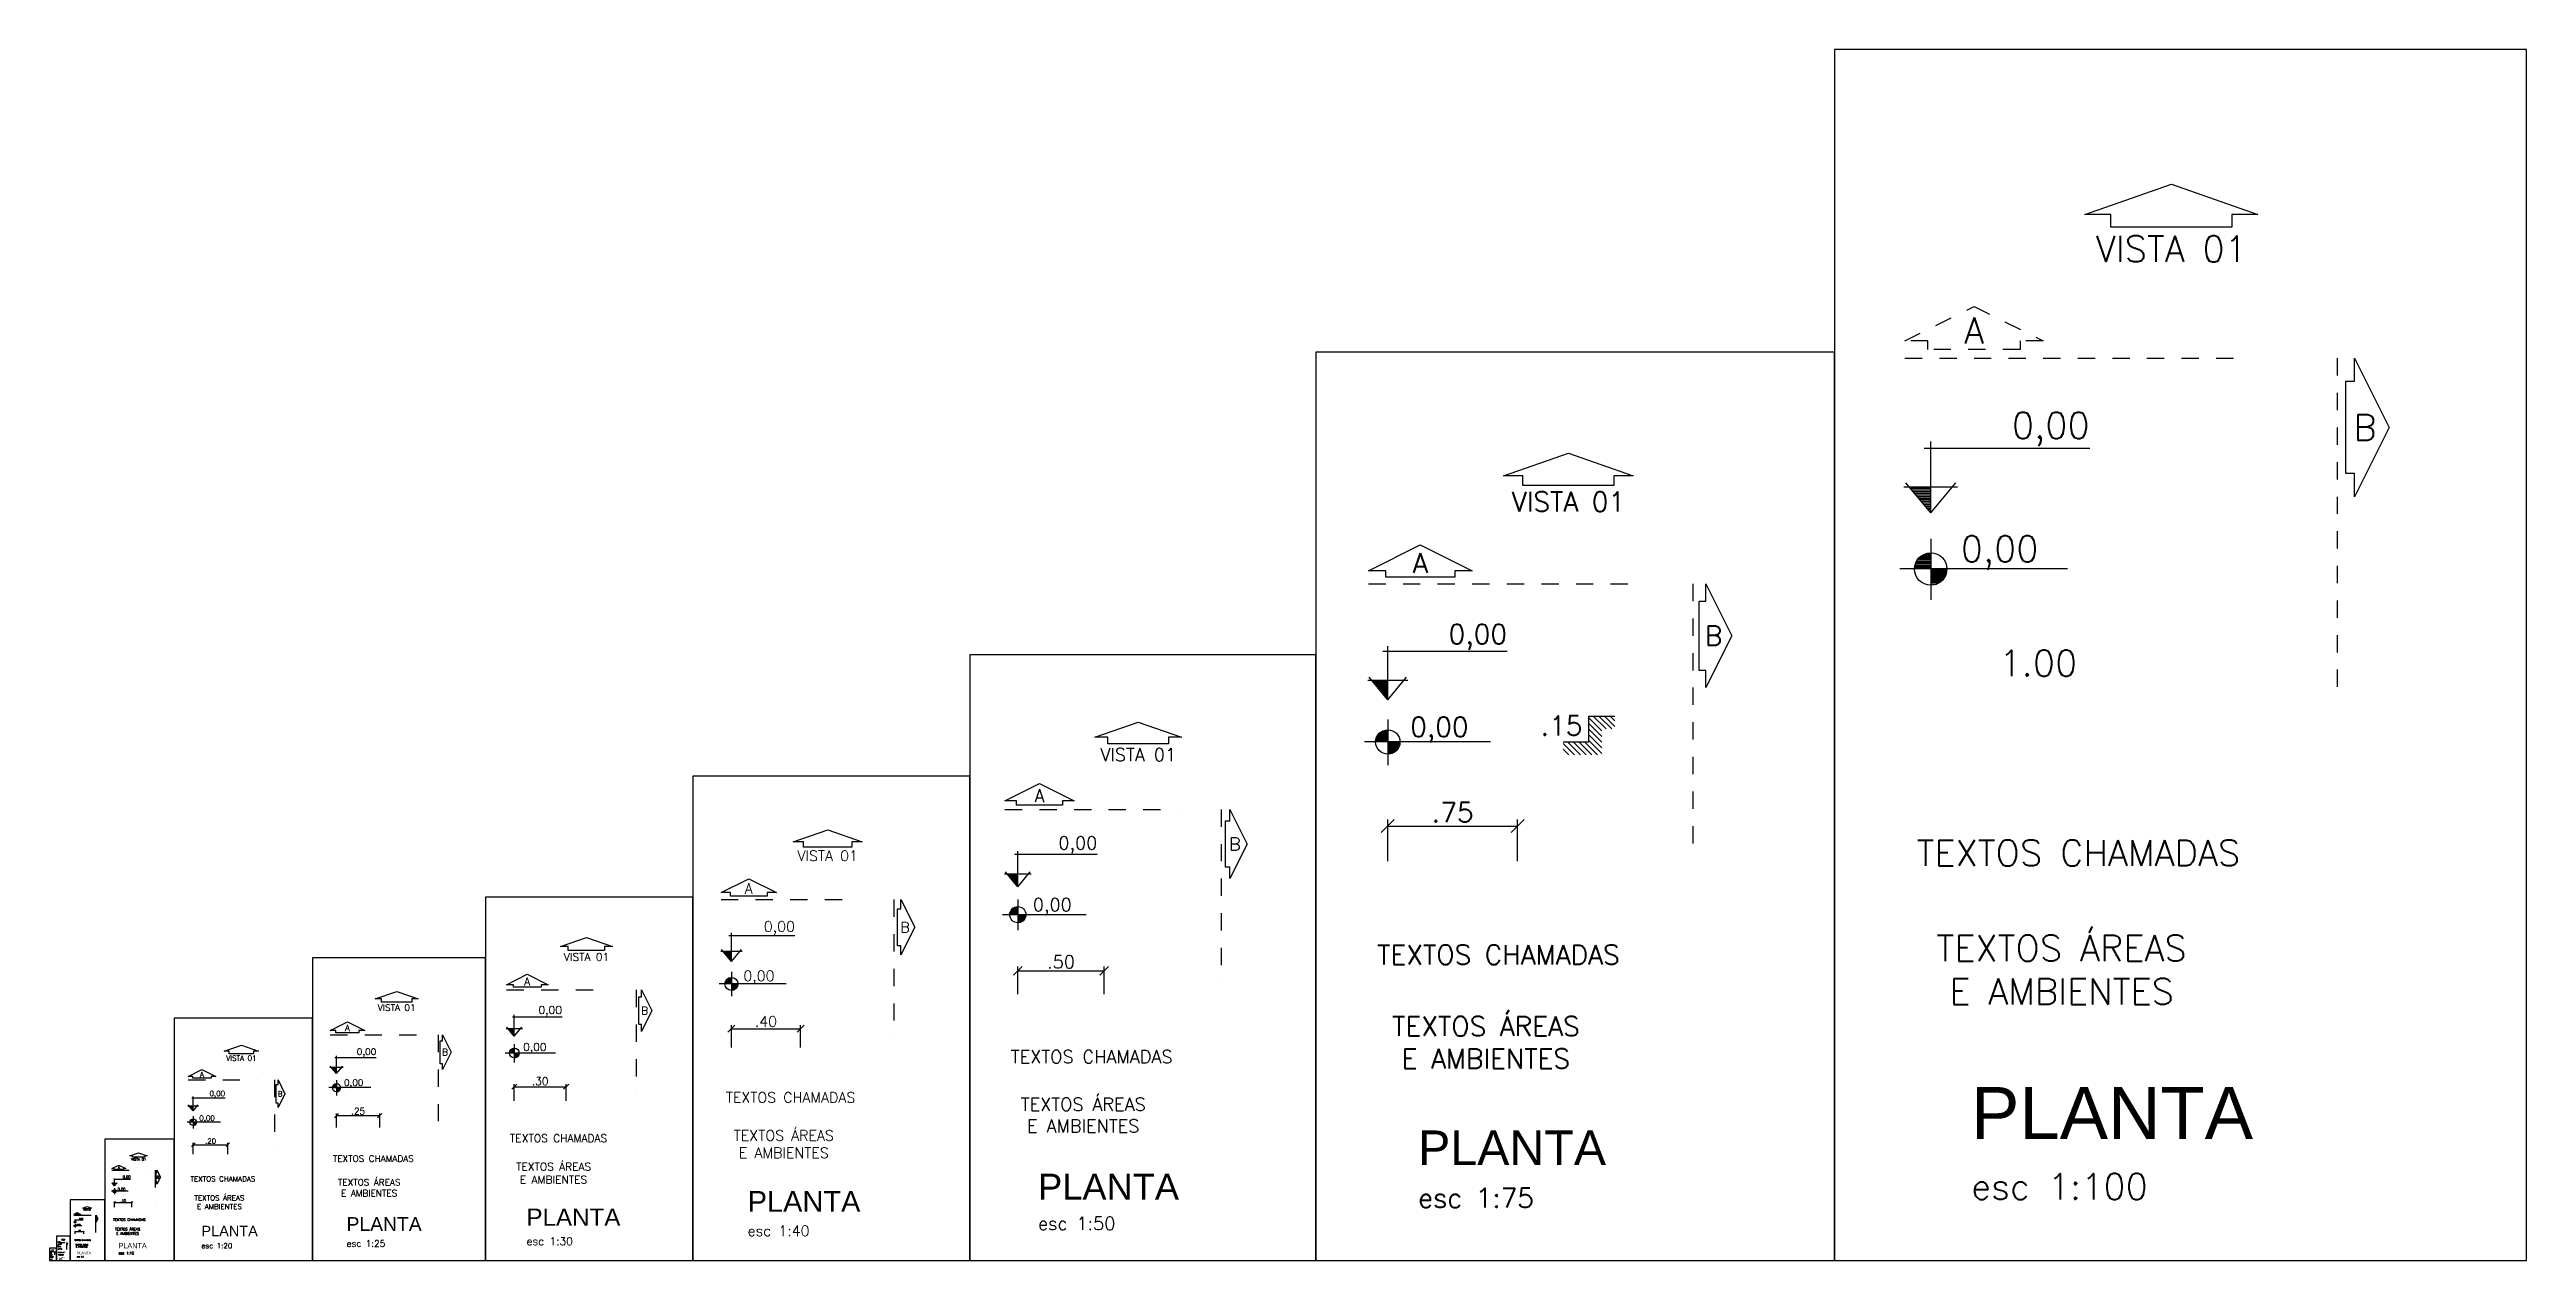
# Model space of a CAD drawing. Extents: x 2478.2 to 2503.3, y 807.2 to 832.7.
# Drawn here: x 2478.2 to 2492.52, y 807.63 to 814.63 of the extents above; entities that cross this region are included whole.
import ezdxf
from ezdxf.enums import TextEntityAlignment as Align

# ---------------------------------------------------------------- set-up
doc = ezdxf.new("R2010")
doc.units = 0
doc.header["$LTSCALE"] = 0.1
doc.header["$MEASUREMENT"] = 0
for name, pattern in [('AXES', [0.54, 0.3, -0.08, 0.08, -0.08]), ('CONTINU', [0]), ('DIVIDE', [1.25, 0.5, -0.25, 0, -0.25, 0, -0.25])]:
    doc.linetypes.add(name, pattern=pattern)
for name, color, linetype in [('ARQ-cotas geral', 1, 'Continuous'), ('ARQ-eixo', 2, 'AXES'), ('ARQ-texto 02', 2, 'Continuous'), ('ARQ-texto amb', 3, 'Continuous'), ('CNIVEL', 1, 'Continuous'), ('LCORTE', 3, 'DIVIDE')]:
    doc.layers.add(name, color=color, linetype=linetype)
doc.styles.add('ROMANS', font='romans.shx')
doc.dimstyles.new('1-1', dxfattribs={"dimscale": 0.01, "dimtxt": 0.15, "dimasz": 0.1, "dimexe": 0.05, "dimexo": 0.1, "dimgap": 0.03, "dimtad": 1, "dimzin": 5, "dimdsep": 46, "dimtxsty": 'ROMANS', "dimblk": 'OBLIQUE', "dimcen": 0, "dimclrd": 256, "dimclre": 256, "dimclrt": 2, "dimadec": 0, "dimazin": 0, "dimtfac": 1, "dimtofl": 0, "dimtmove": 2, "dimatfit": 3, "dimfxl": 0.04, "dimtolj": 1, "dimtzin": 1, "dimarcsym": 0})
doc.dimstyles.new('1-10', dxfattribs={"dimscale": 0.1, "dimtxt": 0.15, "dimasz": 0.1, "dimexe": 0.05, "dimexo": 0.1, "dimgap": 0.03, "dimtad": 1, "dimzin": 5, "dimdsep": 46, "dimtxsty": 'ROMANS', "dimblk": 'OBLIQUE', "dimcen": 0, "dimclrd": 256, "dimclre": 256, "dimclrt": 2, "dimadec": 0, "dimazin": 0, "dimtfac": 1, "dimtofl": 0, "dimtmove": 2, "dimatfit": 3, "dimfxl": 0.04, "dimtolj": 1, "dimtzin": 1, "dimarcsym": 0})
doc.dimstyles.new('1-100', dxfattribs={"dimtxt": 0.15, "dimasz": 0.1, "dimexe": 0.05, "dimexo": 0.1, "dimgap": 0.03, "dimtad": 1, "dimjust": 2, "dimzin": 5, "dimdsep": 46, "dimtxsty": 'ROMANS', "dimblk": 'OBLIQUE', "dimcen": 0, "dimse1": 1, "dimse2": 1, "dimsd1": 1, "dimsd2": 1, "dimclrd": 256, "dimclre": 256, "dimclrt": 2, "dimadec": 0, "dimazin": 0, "dimtfac": 1, "dimtofl": 0, "dimtmove": 2, "dimatfit": 3, "dimfxl": 0.04, "dimtolj": 1, "dimtzin": 1, "dimarcsym": 0})
doc.dimstyles.new('1-2', dxfattribs={"dimscale": 0.02, "dimtxt": 0.15, "dimasz": 0.1, "dimexe": 0.05, "dimexo": 0.1, "dimgap": 0.03, "dimtad": 1, "dimzin": 5, "dimdsep": 46, "dimtxsty": 'ROMANS', "dimblk": 'OBLIQUE', "dimcen": 0, "dimclrd": 256, "dimclre": 256, "dimclrt": 2, "dimadec": 0, "dimazin": 0, "dimtfac": 1, "dimtofl": 0, "dimtmove": 2, "dimatfit": 3, "dimfxl": 0.04, "dimtolj": 1, "dimtzin": 1, "dimarcsym": 0})
doc.dimstyles.new('1-20', dxfattribs={"dimscale": 0.2, "dimtxt": 0.15, "dimasz": 0.1, "dimexe": 0.05, "dimexo": 0.1, "dimgap": 0.03, "dimtad": 1, "dimzin": 5, "dimdsep": 46, "dimtxsty": 'ROMANS', "dimblk": 'OBLIQUE', "dimcen": 0, "dimclrd": 256, "dimclre": 256, "dimclrt": 2, "dimadec": 0, "dimazin": 0, "dimtfac": 1, "dimtofl": 0, "dimtmove": 2, "dimatfit": 3, "dimfxl": 0.04, "dimtolj": 1, "dimtzin": 1, "dimarcsym": 0})
doc.dimstyles.new('1-25', dxfattribs={"dimscale": 0.25, "dimtxt": 0.15, "dimasz": 0.1, "dimexe": 0.05, "dimexo": 0.1, "dimgap": 0.03, "dimtad": 1, "dimzin": 5, "dimdsep": 46, "dimtxsty": 'ROMANS', "dimblk": 'OBLIQUE', "dimcen": 0, "dimclrd": 256, "dimclre": 256, "dimclrt": 2, "dimadec": 0, "dimazin": 0, "dimtfac": 1, "dimtofl": 0, "dimtmove": 2, "dimatfit": 3, "dimfxl": 0.04, "dimtolj": 1, "dimtzin": 1, "dimarcsym": 0})
doc.dimstyles.new('1-30', dxfattribs={"dimscale": 0.3, "dimtxt": 0.15, "dimasz": 0.1, "dimexe": 0.05, "dimexo": 0.1, "dimgap": 0.03, "dimtad": 1, "dimzin": 5, "dimdsep": 46, "dimtxsty": 'ROMANS', "dimblk": 'OBLIQUE', "dimcen": 0, "dimclrd": 256, "dimclre": 256, "dimclrt": 2, "dimadec": 0, "dimazin": 0, "dimtfac": 1, "dimtofl": 0, "dimtmove": 2, "dimatfit": 3, "dimfxl": 0.04, "dimtolj": 1, "dimtzin": 1, "dimarcsym": 0})
doc.dimstyles.new('1-40', dxfattribs={"dimscale": 0.4, "dimtxt": 0.15, "dimasz": 0.1, "dimexe": 0.05, "dimexo": 0.1, "dimgap": 0.03, "dimtad": 1, "dimzin": 5, "dimdsep": 46, "dimtxsty": 'ROMANS', "dimblk": 'OBLIQUE', "dimcen": 0, "dimclrd": 256, "dimclre": 256, "dimclrt": 2, "dimadec": 0, "dimazin": 0, "dimtfac": 1, "dimtofl": 0, "dimtmove": 2, "dimatfit": 3, "dimfxl": 0.04, "dimtolj": 1, "dimtzin": 1, "dimarcsym": 0})
doc.dimstyles.new('1-5', dxfattribs={"dimscale": 0.05, "dimtxt": 0.15, "dimasz": 0.1, "dimexe": 0.05, "dimexo": 0.1, "dimgap": 0.03, "dimtad": 1, "dimzin": 5, "dimdsep": 46, "dimtxsty": 'ROMANS', "dimblk": 'OBLIQUE', "dimcen": 0, "dimclrd": 256, "dimclre": 256, "dimclrt": 2, "dimadec": 0, "dimazin": 0, "dimtfac": 1, "dimtofl": 0, "dimtmove": 2, "dimatfit": 3, "dimfxl": 0.04, "dimtolj": 1, "dimtzin": 1, "dimarcsym": 0})
doc.dimstyles.new('1-50', dxfattribs={"dimscale": 0.5, "dimtxt": 0.15, "dimasz": 0.1, "dimexe": 0.05, "dimexo": 0.1, "dimgap": 0.03, "dimtad": 1, "dimzin": 5, "dimdsep": 46, "dimtxsty": 'ROMANS', "dimblk": 'OBLIQUE', "dimcen": 0, "dimclrd": 256, "dimclre": 256, "dimclrt": 2, "dimadec": 0, "dimazin": 0, "dimtfac": 1, "dimtofl": 0, "dimtmove": 2, "dimatfit": 3, "dimfxl": 0.04, "dimtolj": 1, "dimtzin": 1, "dimarcsym": 0})
doc.dimstyles.new('1-75', dxfattribs={"dimscale": 0.75, "dimtxt": 0.15, "dimasz": 0.1, "dimexe": 0.05, "dimexo": 0.1, "dimgap": 0.03, "dimtad": 1, "dimzin": 5, "dimdsep": 46, "dimtxsty": 'ROMANS', "dimblk": 'OBLIQUE', "dimcen": 0, "dimclrd": 256, "dimclre": 256, "dimclrt": 2, "dimadec": 0, "dimazin": 0, "dimtfac": 1, "dimtofl": 0, "dimtmove": 2, "dimatfit": 3, "dimfxl": 0.04, "dimtolj": 1, "dimtzin": 1, "dimarcsym": 0})

# ---------------------------------------------------------------- blocks, each defined once
blk = doc.blocks.new('*D4')
at = {"layer": 'Defpoints', "color": 0}
for p in [(2490.075, 810.976), (2489.075, 810.606), (2490.075, 810.606)]:
    blk.add_point(p, dxfattribs=at)
at = {"layer": 'ARQ-cotas geral', "color": 2, "insert": (2489.697, 811.081), "char_height": 0.15, "attachment_point": 5, "style": 'ROMANS'}
blk.add_mtext('\\A1;1.00', dxfattribs=at)
blk = doc.blocks.new('_OBLIQUE')
at = {"color": 0, "linetype": 'ByBlock'}
blk.add_line((-0.5, -0.5), (0.5, 0.5), dxfattribs=at)
blk = doc.blocks.new('*D5')
at = {"layer": 'ARQ-cotas geral', "lineweight": -2}
for p, q in [((2485.936, 809.936), (2485.936, 810.176)), ((2485.936, 810.139), (2486.686, 810.139)), ((2486.686, 809.936), (2486.686, 810.176))]:
    blk.add_line(p, q, dxfattribs=at)
at = {"layer": 'Defpoints', "color": 0}
for p in [(2486.686, 810.139), (2485.936, 809.861), (2486.686, 809.861)]:
    blk.add_point(p, dxfattribs=at)
at = {"layer": 'ARQ-cotas geral', "lineweight": -2, "xscale": 0.07500000000000001, "yscale": 0.07500000000000001, "zscale": 0.07500000000000001, "rotation": 180}
blk.add_blockref('_OBLIQUE', (2485.936, 810.139), dxfattribs=at)
at = {"layer": 'ARQ-cotas geral', "lineweight": -2, "xscale": 0.07500000000000001, "yscale": 0.07500000000000001, "zscale": 0.07500000000000001}
blk.add_blockref('_OBLIQUE', (2486.686, 810.139), dxfattribs=at)
at = {"layer": 'ARQ-cotas geral', "color": 2, "insert": (2486.311, 810.218), "char_height": 0.1125, "attachment_point": 5, "style": 'ROMANS'}
blk.add_mtext('\\A1;.75', dxfattribs=at)
blk = doc.blocks.new('A$C4D0E081D')
at = {"layer": 'CNIVEL'}
h = blk.add_hatch(dxfattribs=at)
h.set_pattern_fill('ANSI31', color=8, scale=0.25, angle=90, style=0)
h.set_pattern_definition([(135, (-18.381433, -69.158416), (-0.022097087, -0.022097087), [])])
h.paths.add_polyline_path([(0.4, 0.3), (0.2, 0.3), (0.2, 0.1), (0, 0.1), (0, 0), (0.3, 0), (0.3, 0.2), (0.4, 0.2)])
at = {"layer": 'CNIVEL', "color": 2}
blk.add_lwpolyline([(0, 0.1), (0.2, 0.1), (0.2, 0.3), (0.4, 0.3)], dxfattribs=at)
blk = doc.blocks.new('*D6')
at = {"layer": 'ARQ-cotas geral', "lineweight": -2}
for p, q in [((2483.797, 809.167), (2483.797, 809.327)), ((2483.797, 809.302), (2484.297, 809.302)), ((2484.297, 809.167), (2484.297, 809.327))]:
    blk.add_line(p, q, dxfattribs=at)
at = {"layer": 'Defpoints', "color": 0}
for p in [(2484.297, 809.302), (2483.797, 809.117), (2484.297, 809.117)]:
    blk.add_point(p, dxfattribs=at)
at = {"layer": 'ARQ-cotas geral', "lineweight": -2, "xscale": 0.05, "yscale": 0.05, "zscale": 0.05, "rotation": 180}
blk.add_blockref('_OBLIQUE', (2483.797, 809.302), dxfattribs=at)
at = {"layer": 'ARQ-cotas geral', "lineweight": -2, "xscale": 0.05, "yscale": 0.05, "zscale": 0.05}
blk.add_blockref('_OBLIQUE', (2484.297, 809.302), dxfattribs=at)
at = {"layer": 'ARQ-cotas geral', "color": 2, "insert": (2484.047, 809.354), "char_height": 0.075, "attachment_point": 5, "style": 'ROMANS'}
blk.add_mtext('\\A1;.50', dxfattribs=at)
blk = doc.blocks.new('*D7')
at = {"layer": 'ARQ-cotas geral', "lineweight": -2}
for p, q in [((2482.141, 808.859), (2482.141, 808.987)), ((2482.141, 808.967), (2482.541, 808.967)), ((2482.541, 808.859), (2482.541, 808.987))]:
    blk.add_line(p, q, dxfattribs=at)
at = {"layer": 'Defpoints', "color": 0}
for p in [(2482.541, 808.967), (2482.141, 808.819), (2482.541, 808.819)]:
    blk.add_point(p, dxfattribs=at)
at = {"layer": 'ARQ-cotas geral', "lineweight": -2, "xscale": 0.04000000000000001, "yscale": 0.04000000000000001, "zscale": 0.04000000000000001, "rotation": 180}
blk.add_blockref('_OBLIQUE', (2482.141, 808.967), dxfattribs=at)
at = {"layer": 'ARQ-cotas geral', "lineweight": -2, "xscale": 0.04000000000000001, "yscale": 0.04000000000000001, "zscale": 0.04000000000000001}
blk.add_blockref('_OBLIQUE', (2482.541, 808.967), dxfattribs=at)
at = {"layer": 'ARQ-cotas geral', "color": 2, "insert": (2482.341, 809.009), "char_height": 0.06, "attachment_point": 5, "style": 'ROMANS'}
blk.add_mtext('\\A1;.40', dxfattribs=at)
blk = doc.blocks.new('*D8')
at = {"layer": 'ARQ-cotas geral', "lineweight": -2}
for p, q in [((2480.886, 808.551), (2480.886, 808.647)), ((2480.886, 808.632), (2481.186, 808.632)), ((2481.186, 808.551), (2481.186, 808.647))]:
    blk.add_line(p, q, dxfattribs=at)
at = {"layer": 'Defpoints', "color": 0}
for p in [(2480.886, 808.521), (2481.186, 808.632), (2481.186, 808.521)]:
    blk.add_point(p, dxfattribs=at)
at = {"layer": 'ARQ-cotas geral', "lineweight": -2, "xscale": 0.03, "yscale": 0.03, "zscale": 0.03, "rotation": 180}
blk.add_blockref('_OBLIQUE', (2480.886, 808.632), dxfattribs=at)
at = {"layer": 'ARQ-cotas geral', "lineweight": -2, "xscale": 0.03, "yscale": 0.03, "zscale": 0.03}
blk.add_blockref('_OBLIQUE', (2481.186, 808.632), dxfattribs=at)
at = {"layer": 'ARQ-cotas geral', "color": 2, "insert": (2481.036, 808.664), "char_height": 0.045, "attachment_point": 5, "style": 'ROMANS'}
blk.add_mtext('\\A1;.30', dxfattribs=at)
blk = doc.blocks.new('*D9')
at = {"layer": 'ARQ-cotas geral', "lineweight": -2}
for p, q in [((2479.858, 808.397), (2479.858, 808.477)), ((2479.858, 808.465), (2480.108, 808.465)), ((2480.108, 808.397), (2480.108, 808.477))]:
    blk.add_line(p, q, dxfattribs=at)
at = {"layer": 'Defpoints', "color": 0}
for p in [(2479.858, 808.372), (2480.108, 808.465), (2480.108, 808.372)]:
    blk.add_point(p, dxfattribs=at)
at = {"layer": 'ARQ-cotas geral', "lineweight": -2, "xscale": 0.025, "yscale": 0.025, "zscale": 0.025, "rotation": 180}
blk.add_blockref('_OBLIQUE', (2479.858, 808.465), dxfattribs=at)
at = {"layer": 'ARQ-cotas geral', "lineweight": -2, "xscale": 0.025, "yscale": 0.025, "zscale": 0.025}
blk.add_blockref('_OBLIQUE', (2480.108, 808.465), dxfattribs=at)
at = {"layer": 'ARQ-cotas geral', "color": 2, "insert": (2479.983, 808.491), "char_height": 0.0375, "attachment_point": 5, "style": 'ROMANS'}
blk.add_mtext('\\A1;.25', dxfattribs=at)
blk = doc.blocks.new('*D10')
at = {"layer": 'ARQ-cotas geral', "lineweight": -2}
for p, q in [((2479.03, 808.243), (2479.03, 808.307)), ((2479.03, 808.297), (2479.23, 808.297)), ((2479.23, 808.243), (2479.23, 808.307))]:
    blk.add_line(p, q, dxfattribs=at)
at = {"layer": 'Defpoints', "color": 0}
for p in [(2479.03, 808.223), (2479.23, 808.297), (2479.23, 808.223)]:
    blk.add_point(p, dxfattribs=at)
at = {"layer": 'ARQ-cotas geral', "lineweight": -2, "xscale": 0.02, "yscale": 0.02, "zscale": 0.02, "rotation": 180}
blk.add_blockref('_OBLIQUE', (2479.03, 808.297), dxfattribs=at)
at = {"layer": 'ARQ-cotas geral', "lineweight": -2, "xscale": 0.02, "yscale": 0.02, "zscale": 0.02}
blk.add_blockref('_OBLIQUE', (2479.23, 808.297), dxfattribs=at)
at = {"layer": 'ARQ-cotas geral', "color": 2, "insert": (2479.13, 808.318), "char_height": 0.03, "attachment_point": 5, "style": 'ROMANS'}
blk.add_mtext('\\A1;.20', dxfattribs=at)
blk = doc.blocks.new('*D11')
at = {"layer": 'ARQ-cotas geral', "lineweight": -2}
for p, q in [((2478.575, 807.936), (2478.575, 807.968)), ((2478.575, 807.963), (2478.675, 807.963)), ((2478.675, 807.936), (2478.675, 807.968))]:
    blk.add_line(p, q, dxfattribs=at)
at = {"layer": 'Defpoints', "color": 0}
for p in [(2478.675, 807.963), (2478.575, 807.926), (2478.675, 807.926)]:
    blk.add_point(p, dxfattribs=at)
at = {"layer": 'ARQ-cotas geral', "lineweight": -2, "xscale": 0.01, "yscale": 0.01, "zscale": 0.01, "rotation": 180}
blk.add_blockref('_OBLIQUE', (2478.575, 807.963), dxfattribs=at)
at = {"layer": 'ARQ-cotas geral', "lineweight": -2, "xscale": 0.01, "yscale": 0.01, "zscale": 0.01}
blk.add_blockref('_OBLIQUE', (2478.675, 807.963), dxfattribs=at)
at = {"layer": 'ARQ-cotas geral', "color": 2, "insert": (2478.625, 807.973), "char_height": 0.015, "attachment_point": 5, "style": 'ROMANS'}
blk.add_mtext('\\A1;.10', dxfattribs=at)
blk = doc.blocks.new('*D12')
at = {"layer": 'ARQ-cotas geral', "lineweight": -2}
for p, q in [((2478.347, 807.782), (2478.347, 807.798)), ((2478.347, 807.795), (2478.397, 807.795)), ((2478.397, 807.782), (2478.397, 807.798))]:
    blk.add_line(p, q, dxfattribs=at)
at = {"layer": 'Defpoints', "color": 0}
for p in [(2478.397, 807.795), (2478.347, 807.777), (2478.397, 807.777)]:
    blk.add_point(p, dxfattribs=at)
at = {"layer": 'ARQ-cotas geral', "lineweight": -2, "xscale": 0.005000000000000001, "yscale": 0.005000000000000001, "zscale": 0.005000000000000001, "rotation": 180}
blk.add_blockref('_OBLIQUE', (2478.347, 807.795), dxfattribs=at)
at = {"layer": 'ARQ-cotas geral', "lineweight": -2, "xscale": 0.005000000000000001, "yscale": 0.005000000000000001, "zscale": 0.005000000000000001}
blk.add_blockref('_OBLIQUE', (2478.397, 807.795), dxfattribs=at)
at = {"layer": 'ARQ-cotas geral', "color": 2, "insert": (2478.372, 807.8), "char_height": 0.0075, "attachment_point": 5, "style": 'ROMANS'}
blk.add_mtext('\\A1;.05', dxfattribs=at)
blk = doc.blocks.new('*D13')
at = {"layer": 'ARQ-cotas geral', "lineweight": -2}
for p, q in [((2478.25, 807.689), (2478.25, 807.696)), ((2478.25, 807.695), (2478.27, 807.695)), ((2478.27, 807.689), (2478.27, 807.696))]:
    blk.add_line(p, q, dxfattribs=at)
at = {"layer": 'Defpoints', "color": 0}
for p in [(2478.25, 807.687), (2478.27, 807.695), (2478.27, 807.687)]:
    blk.add_point(p, dxfattribs=at)
at = {"layer": 'ARQ-cotas geral', "lineweight": -2, "xscale": 0.002, "yscale": 0.002, "zscale": 0.002, "rotation": 180}
blk.add_blockref('_OBLIQUE', (2478.25, 807.695), dxfattribs=at)
at = {"layer": 'ARQ-cotas geral', "lineweight": -2, "xscale": 0.002, "yscale": 0.002, "zscale": 0.002}
blk.add_blockref('_OBLIQUE', (2478.27, 807.695), dxfattribs=at)
at = {"layer": 'ARQ-cotas geral', "color": 2, "insert": (2478.26, 807.697), "char_height": 0.003, "attachment_point": 5, "style": 'ROMANS'}
blk.add_mtext('\\A1;.02', dxfattribs=at)
blk = doc.blocks.new('*D14')
at = {"layer": 'ARQ-cotas geral', "lineweight": -2}
for p, q in [((2478.205, 807.659), (2478.205, 807.662)), ((2478.205, 807.661), (2478.215, 807.661)), ((2478.215, 807.659), (2478.215, 807.662))]:
    blk.add_line(p, q, dxfattribs=at)
at = {"layer": 'Defpoints', "color": 0}
for p in [(2478.205, 807.658), (2478.215, 807.661), (2478.215, 807.658)]:
    blk.add_point(p, dxfattribs=at)
at = {"layer": 'ARQ-cotas geral', "lineweight": -2, "xscale": 0.001, "yscale": 0.001, "zscale": 0.001, "rotation": 180}
blk.add_blockref('_OBLIQUE', (2478.205, 807.661), dxfattribs=at)
at = {"layer": 'ARQ-cotas geral', "lineweight": -2, "xscale": 0.001, "yscale": 0.001, "zscale": 0.001}
blk.add_blockref('_OBLIQUE', (2478.215, 807.661), dxfattribs=at)
at = {"layer": 'ARQ-cotas geral', "color": 2, "insert": (2478.21, 807.662), "char_height": 0.0015, "attachment_point": 5, "style": 'ROMANS'}
blk.add_mtext('\\A1;.01', dxfattribs=at)
blk = doc.blocks.new('NP-acab')
at = {"color": 1}
for p, q in [((0, 0.193), (0, -0.16)), ((0.791, 0.019), (-0.179, 0.019)), ((-0.093, 0.034), (0, 0.034)), ((-0.093, 0.026), (0, 0.026)), ((-0.091, 0.042), (0, 0.042)), ((-0.089, 0.05), (0, 0.05)), ((-0.086, 0.057), (0, 0.057)), ((-0.082, 0.065), (0, 0.065)), ((-0.077, 0.073), (0, 0.073)), ((-0.071, 0.081), (0, 0.081)), ((-0.063, 0.089), (0, 0.089)), ((-0.053, 0.096), (0, 0.096)), ((-0.039, 0.104), (0, 0.104)), ((0, 0.018), (0.094, 0.018)), ((0, 0.01), (0.093, 0.01)), ((0, 0.003), (0.092, 0.003)), ((0, -0.005), (0.091, -0.005)), ((0, -0.013), (0.088, -0.013)), ((0, -0.021), (0.085, -0.021)), ((0, -0.029), (0.081, -0.029)), ((0, -0.036), (0.076, -0.036)), ((0, -0.044), (0.069, -0.044)), ((0, -0.052), (0.061, -0.052)), ((0, -0.06), (0.051, -0.06)), ((0, -0.068), (0.036, -0.068))]:
    blk.add_line(p, q, dxfattribs=at)
blk.add_circle((0, 0.019), 0.0937, dxfattribs=at)
at = {"color": 2, "style": 'ROMANS'}
blk.add_attdef('XXXX', (0.173, 0.06), '', height=0.15, dxfattribs=at)
blk = doc.blocks.new('NC-acab')
at = {"color": 1}
for p, q in [((-0.038, 0.375), (0.919, 0.375)), ((0, 0), (0, 0.413)), ((-0.155, 0.15), (0.155, 0.15)), ((0, 0), (-0.144, 0.174)), ((0, 0), (0.144, 0.174)), ((0, 0.141), (-0.117, 0.141)), ((0, 0.131), (-0.109, 0.131)), ((0, 0.122), (-0.101, 0.122)), ((0, 0.113), (-0.093, 0.113)), ((0, 0.103), (-0.086, 0.103)), ((0, 0.094), (-0.078, 0.094)), ((0, 0.084), (-0.07, 0.084)), ((0, 0.075), (-0.062, 0.075)), ((0, 0.066), (-0.054, 0.066)), ((0, 0.056), (-0.047, 0.056)), ((0, 0.047), (-0.039, 0.047)), ((0, 0.038), (-0.031, 0.038)), ((0, 0.028), (-0.023, 0.028)), ((0, 0.019), (-0.016, 0.019)), ((0, 0.009), (-0.008, 0.009))]:
    blk.add_line(p, q, dxfattribs=at)
at = {"color": 2, "style": 'ROMANS'}
blk.add_attdef('XXXX', text='', height=0.15, dxfattribs=at).set_placement((0.919, 0.431), align=Align.RIGHT)

msp = doc.modelspace()

# ---------------------------------------------------------------- linework, layer by layer
for points in [[(2488.519, 807.628), (2492.519, 807.628), (2492.519, 814.628), (2488.519, 814.628)], [(2485.519, 807.628), (2488.519, 807.628), (2488.519, 812.878), (2485.519, 812.878)], [(2483.519, 807.628), (2485.519, 807.628), (2485.519, 811.128), (2483.519, 811.128)], [(2481.919, 807.628), (2483.519, 807.628), (2483.519, 810.428), (2481.919, 810.428)], [(2480.719, 807.628), (2481.919, 807.628), (2481.919, 809.728), (2480.719, 809.728)], [(2479.719, 807.628), (2480.719, 807.628), (2480.719, 809.378), (2479.719, 809.378)], [(2478.919, 807.628), (2479.719, 807.628), (2479.719, 809.028), (2478.919, 809.028)], [(2478.519, 807.628), (2478.919, 807.628), (2478.919, 808.328), (2478.519, 808.328)], [(2478.319, 807.628), (2478.519, 807.628), (2478.519, 807.978), (2478.319, 807.978)], [(2478.199, 807.628), (2478.239, 807.628), (2478.239, 807.698), (2478.199, 807.698)], [(2478.239, 807.628), (2478.319, 807.628), (2478.319, 807.768), (2478.239, 807.768)]]:
    msp.add_lwpolyline(points, close=True)
at = {"layer": 'ARQ-eixo'}
for p, q in [((2488.925, 812.843), (2490.925, 812.843)), ((2491.425, 812.843), (2491.425, 810.843)), ((2485.824, 811.539), (2487.324, 811.539)), ((2487.699, 811.539), (2487.699, 810.039))]:
    msp.add_line(p, q, dxfattribs=at)
at = {"layer": 'ARQ-eixo', "ltscale": 0.5}
for p, q in [((2483.722, 810.235), (2484.722, 810.235)), ((2484.972, 810.235), (2484.972, 809.235))]:
    msp.add_line(p, q, dxfattribs=at)
at = {"layer": 'ARQ-eixo', "ltscale": 0.4}
for p, q in [((2482.081, 809.714), (2482.881, 809.714)), ((2483.081, 809.714), (2483.081, 808.914))]:
    msp.add_line(p, q, dxfattribs=at)
at = {"layer": 'ARQ-eixo', "ltscale": 0.3}
for p, q in [((2480.841, 809.192), (2481.441, 809.192)), ((2481.591, 809.192), (2481.591, 808.592))]:
    msp.add_line(p, q, dxfattribs=at)
at = {"layer": 'ARQ-eixo', "ltscale": 0.25}
for p, q in [((2479.821, 808.932), (2480.321, 808.932)), ((2480.446, 808.932), (2480.446, 808.432))]:
    msp.add_line(p, q, dxfattribs=at)
at = {"layer": 'ARQ-eixo', "ltscale": 0.2}
for p, q in [((2479, 808.671), (2479.4, 808.671)), ((2479.5, 808.671), (2479.5, 808.271))]:
    msp.add_line(p, q, dxfattribs=at)
at = {"layer": 'ARQ-eixo', "ltscale": 0.1}
for p, q in [((2478.56, 808.149), (2478.76, 808.149)), ((2478.81, 808.149), (2478.81, 807.949))]:
    msp.add_line(p, q, dxfattribs=at)
at = {"layer": 'ARQ-eixo', "ltscale": 0.05}
for p, q in [((2478.339, 807.889), (2478.439, 807.889)), ((2478.464, 807.889), (2478.464, 807.789))]:
    msp.add_line(p, q, dxfattribs=at)
at = {"layer": 'ARQ-eixo', "ltscale": 0.01}
for p, q in [((2478.203, 807.68), (2478.223, 807.68)), ((2478.228, 807.68), (2478.228, 807.66))]:
    msp.add_line(p, q, dxfattribs=at)
at = {"layer": 'ARQ-eixo', "ltscale": 0.02}
for p, q in [((2478.247, 807.732), (2478.287, 807.732)), ((2478.297, 807.732), (2478.297, 807.692))]:
    msp.add_line(p, q, dxfattribs=at)
at = {"layer": 'ARQ-eixo', "linetype": 'CONTINU'}
for points in [[(2490.816, 813.6), (2490.116, 813.6), (2490.116, 813.675), (2489.966, 813.675), (2490.466, 813.85), (2490.966, 813.675), (2490.816, 813.675), (2490.816, 813.6)], [(2491.475, 812.177), (2491.475, 812.71), (2491.525, 812.71), (2491.525, 812.843), (2491.725, 812.443), (2491.525, 812.043), (2491.525, 812.177), (2491.475, 812.177)], [(2487.242, 812.107), (2486.717, 812.107), (2486.717, 812.164), (2486.605, 812.164), (2486.98, 812.295), (2487.355, 812.164), (2487.242, 812.164), (2487.242, 812.107)], [(2486.324, 811.577), (2485.924, 811.577), (2485.924, 811.614), (2485.824, 811.614), (2486.124, 811.764), (2486.424, 811.614), (2486.324, 811.614), (2486.324, 811.577)], [(2487.736, 811.039), (2487.736, 811.439), (2487.774, 811.439), (2487.774, 811.539), (2487.924, 811.239), (2487.774, 810.939), (2487.774, 811.039), (2487.736, 811.039)], [(2484.668, 810.614), (2484.318, 810.614), (2484.318, 810.652), (2484.243, 810.652), (2484.493, 810.739), (2484.743, 810.652), (2484.668, 810.652), (2484.668, 810.614)], [(2484.055, 810.26), (2483.789, 810.26), (2483.789, 810.285), (2483.722, 810.285), (2483.922, 810.385), (2484.122, 810.285), (2484.055, 810.285), (2484.055, 810.26)], [(2484.997, 809.902), (2484.997, 810.169), (2485.022, 810.169), (2485.022, 810.235), (2485.122, 810.035), (2485.022, 809.835), (2485.022, 809.902), (2484.997, 809.902)], [(2482.838, 810.017), (2482.558, 810.017), (2482.558, 810.047), (2482.498, 810.047), (2482.698, 810.117), (2482.898, 810.047), (2482.838, 810.047), (2482.838, 810.017)], [(2482.348, 809.734), (2482.135, 809.734), (2482.135, 809.754), (2482.081, 809.754), (2482.241, 809.834), (2482.401, 809.754), (2482.348, 809.754), (2482.348, 809.734)], [(2483.101, 809.447), (2483.101, 809.661), (2483.121, 809.661), (2483.121, 809.714), (2483.201, 809.554), (2483.121, 809.394), (2483.121, 809.447), (2483.101, 809.447)], [(2481.408, 809.42), (2481.198, 809.42), (2481.198, 809.442), (2481.153, 809.442), (2481.303, 809.495), (2481.453, 809.442), (2481.408, 809.442), (2481.408, 809.42)], [(2481.041, 809.207), (2480.881, 809.207), (2480.881, 809.222), (2480.841, 809.222), (2480.961, 809.282), (2481.081, 809.222), (2481.041, 809.222), (2481.041, 809.207)], [(2480.293, 809.121), (2480.118, 809.121), (2480.118, 809.14), (2480.081, 809.14), (2480.206, 809.183), (2480.331, 809.14), (2480.293, 809.14), (2480.293, 809.121)], [(2481.606, 808.992), (2481.606, 809.152), (2481.621, 809.152), (2481.621, 809.192), (2481.681, 809.072), (2481.621, 808.952), (2481.621, 808.992), (2481.606, 808.992)], [(2479.987, 808.944), (2479.854, 808.944), (2479.854, 808.957), (2479.821, 808.957), (2479.921, 809.007), (2480.021, 808.957), (2479.987, 808.957), (2479.987, 808.944)], [(2479.378, 808.822), (2479.238, 808.822), (2479.238, 808.837), (2479.208, 808.837), (2479.308, 808.872), (2479.408, 808.837), (2479.378, 808.837), (2479.378, 808.822)], [(2480.458, 808.765), (2480.458, 808.898), (2480.471, 808.898), (2480.471, 808.932), (2480.521, 808.832), (2480.471, 808.732), (2480.471, 808.765), (2480.458, 808.765)], [(2479.134, 808.681), (2479.027, 808.681), (2479.027, 808.691), (2479, 808.691), (2479.08, 808.731), (2479.16, 808.691), (2479.134, 808.691), (2479.134, 808.681)], [(2479.51, 808.537), (2479.51, 808.644), (2479.52, 808.644), (2479.52, 808.671), (2479.56, 808.591), (2479.52, 808.511), (2479.52, 808.537), (2479.51, 808.537)], [(2478.749, 808.225), (2478.679, 808.225), (2478.679, 808.233), (2478.664, 808.233), (2478.714, 808.25), (2478.764, 808.233), (2478.749, 808.233), (2478.749, 808.225)], [(2478.626, 808.154), (2478.573, 808.154), (2478.573, 808.159), (2478.56, 808.159), (2478.6, 808.179), (2478.64, 808.159), (2478.626, 808.159), (2478.626, 808.154)], [(2478.815, 808.083), (2478.815, 808.136), (2478.82, 808.136), (2478.82, 808.149), (2478.84, 808.109), (2478.82, 808.069), (2478.82, 808.083), (2478.815, 808.083)], [(2478.434, 807.926), (2478.399, 807.926), (2478.399, 807.93), (2478.391, 807.93), (2478.416, 807.939), (2478.441, 807.93), (2478.434, 807.93), (2478.434, 807.926)], [(2478.373, 807.891), (2478.346, 807.891), (2478.346, 807.894), (2478.339, 807.894), (2478.359, 807.904), (2478.379, 807.894), (2478.373, 807.894), (2478.373, 807.891)], [(2478.467, 807.855), (2478.467, 807.882), (2478.469, 807.882), (2478.469, 807.889), (2478.479, 807.869), (2478.469, 807.849), (2478.469, 807.855), (2478.467, 807.855)], [(2478.21, 807.68), (2478.204, 807.68), (2478.204, 807.681), (2478.203, 807.681), (2478.207, 807.683), (2478.211, 807.681), (2478.21, 807.681), (2478.21, 807.68)], [(2478.222, 807.687), (2478.215, 807.687), (2478.215, 807.688), (2478.213, 807.688), (2478.218, 807.69), (2478.223, 807.688), (2478.222, 807.688), (2478.222, 807.687)], [(2478.229, 807.673), (2478.229, 807.679), (2478.229, 807.679), (2478.229, 807.68), (2478.231, 807.676), (2478.229, 807.672), (2478.229, 807.673), (2478.229, 807.673)], [(2478.26, 807.733), (2478.25, 807.733), (2478.25, 807.734), (2478.247, 807.734), (2478.255, 807.738), (2478.263, 807.734), (2478.26, 807.734), (2478.26, 807.733)], [(2478.285, 807.747), (2478.271, 807.747), (2478.271, 807.749), (2478.268, 807.749), (2478.278, 807.752), (2478.288, 807.749), (2478.285, 807.749), (2478.285, 807.747)], [(2478.298, 807.719), (2478.298, 807.729), (2478.299, 807.729), (2478.299, 807.732), (2478.303, 807.724), (2478.299, 807.716), (2478.299, 807.719), (2478.298, 807.719)]]:
    msp.add_lwpolyline(points, dxfattribs=at)
at = {"layer": 'ARQ-eixo'}
msp.add_lwpolyline([(2489.592, 812.893), (2489.059, 812.893), (2489.059, 812.943), (2488.925, 812.943), (2489.325, 813.143), (2489.725, 812.943), (2489.592, 812.943), (2489.592, 812.893)], dxfattribs=at)

# ---------------------------------------------------------------- block references
for name, p, xscale, yscale, zscale in [('NC-acab', (2478.205, 807.671), 0.01000000000021828, 0.009999999999990905, 0.01), ('NP-acab', (2478.205, 807.668), 0.01000000000021828, 0.009999999999990905, 0.01), ('NC-acab', (2478.25, 807.714), 0.01999999999998181, 0.01999999999998181, 0.02), ('NP-acab', (2478.25, 807.707), 0.01999999999998181, 0.01999999999998181, 0.02)]:
    msp.add_blockref(name, p, dxfattribs=dict(xscale=xscale, yscale=yscale, zscale=zscale)).add_auto_attribs({'XXXX': '0,00'})
at = {"layer": 'ARQ-cotas geral'}
for name, p in [('NC-acab', (2489.075, 811.949)), ('NP-acab', (2489.075, 811.606))]:
    msp.add_blockref(name, p, dxfattribs=at).add_auto_attribs({'XXXX': '0,00'})
for name, p, xscale, yscale, zscale in [('NC-acab', (2485.936, 810.869), 0.75, 0.75, 0.75), ('NP-acab', (2485.936, 810.611), 0.75, 0.75, 0.75), ('NC-acab', (2483.797, 809.788), 0.5, 0.5, 0.5), ('NP-acab', (2483.797, 809.617), 0.5, 0.5, 0.5), ('NC-acab', (2482.141, 809.356), 0.4000000000000909, 0.3999999999999773, 0.4), ('NP-acab', (2482.141, 809.219), 0.4000000000000909, 0.3999999999999773, 0.4), ('NC-acab', (2480.886, 808.924), 0.3000000000001819, 0.2999999999999545, 0.3), ('NC-acab', (2479.858, 808.708), 0.25, 0.25, 0.25), ('NP-acab', (2480.886, 808.821), 0.3000000000001819, 0.2999999999999545, 0.3), ('NP-acab', (2479.858, 808.622), 0.25, 0.25, 0.25), ('NC-acab', (2479.03, 808.492), 0.1999999999998181, 0.2000000000000455, 0.2), ('NP-acab', (2479.03, 808.423), 0.1999999999998181, 0.2000000000000455, 0.2), ('NC-acab', (2478.575, 808.06), 0.09999999999990905, 0.1000000000000227, 0.1), ('NP-acab', (2478.575, 808.026), 0.09999999999990905, 0.1000000000000227, 0.1), ('NP-acab', (2478.347, 807.827), 0.0500000000001819, 0.04999999999995453, 0.05), ('NC-acab', (2478.347, 807.844), 0.0500000000001819, 0.04999999999995453, 0.05)]:
    msp.add_blockref(name, p, dxfattribs=dict(at, xscale=xscale, yscale=yscale, zscale=zscale)).add_auto_attribs({'XXXX': '0,00'})
at = {"layer": 'CNIVEL', "xscale": 0.75, "yscale": 0.75, "zscale": 0.75}
msp.add_blockref('A$C4D0E081D', (2486.949, 810.55), dxfattribs=at)

# ---------------------------------------------------------------- texts
at = {"layer": 'ARQ-texto 02', "color": 2, "style": 'ROMANS'}
for s, insert, char_height, attachment_point in [('VISTA 01', (2490.466, 813.55), 0.15, 2), ('VISTA 01', (2486.98, 812.07), 0.1125, 2), ('A', (2486.124, 811.659), 0.113, 5), ('B', (2487.819, 811.239), 0.113, 5), ('VISTA 01', (2484.493, 810.589), 0.075, 2), ('A', (2483.922, 810.315), 0.075, 5), ('VISTA 01', (2482.698, 809.997), 0.06, 2), ('B', (2485.052, 810.035), 0.075, 5), ('TEXTOS CHAMADAS', (2488.993, 810.058), 0.15, 1), ('A', (2482.241, 809.778), 0.06, 5), ('B', (2483.145, 809.554), 0.06, 5), ('VISTA 01', (2481.303, 809.405), 0.045, 2), ('TEXTOS CHAMADAS', (2485.874, 809.451), 0.1125, 1), ('A', (2480.961, 809.24), 0.045, 5), ('VISTA 01', (2480.206, 809.108), 0.0375, 2), ('B', (2481.639, 809.072), 0.045, 5), ('A', (2479.921, 808.972), 0.0375, 5), ('VISTA 01', (2479.308, 808.812), 0.03, 2), ('B', (2480.486, 808.832), 0.0375, 5), ('TEXTOS CHAMADAS', (2483.756, 808.843), 0.075, 1), ('A', (2479.08, 808.703), 0.03, 5), ('B', (2479.532, 808.591), 0.03, 5), ('TEXTOS CHAMADAS', (2482.109, 808.6), 0.06, 1), ('{\\fArial|b0|i0|c238|p34;\\H2x;\\C4;PLANTA\\Fromans|c0;\\H0.6668x;\\P}esc 1:100', (2489.308, 808.63), 0.15, 1), ('{\\fArial|b0|i0|c238|p34;\\H1.778x;\\C4;PLANTA\\Fromans|c0;\\H0.7498x;\\P}esc 1:75', (2486.111, 808.379), 0.1125, 1), ('TEXTOS CHAMADAS', (2479.837, 808.235), 0.0375, 1), ('TEXTOS CHAMADAS', (2480.861, 808.357), 0.045, 1), ('A', (2478.6, 808.165), 0.015, 5), ('VISTA 01', (2478.714, 808.22), 0.015, 2), ('B', (2478.826, 808.109), 0.015, 5), ('TEXTOS CHAMADAS', (2479.014, 808.114), 0.03, 1), ('{\\fArial|b0|i0|c238|p34;\\H2x;\\C4;PLANTA\\Fromans|c0;\\H0.6666x;\\P}esc 1:50', (2483.914, 808.129), 0.075, 1), ('{\\fArial|b0|i0|c238|p34;\\H2x;\\C4;PLANTA\\Fromans|c0;\\H0.6666x;\\P}esc 1:40', (2482.235, 808.029), 0.06, 1), ('A', (2478.359, 807.897), 0.0075, 5), ('VISTA 01', (2478.416, 807.924), 0.0075, 2), ('B', (2478.472, 807.869), 0.0075, 5), ('TEXTOS CHAMADAS', (2478.566, 807.871), 0.015, 1), ('{\\fArial|b0|i0|c238|p34;\\H2x;\\C4;PLANTA\\Fromans|c0;\\H0.6666x;\\P}esc 1:20', (2479.077, 807.828), 0.03, 1), ('{\\fArial|b0|i0|c238|p34;\\H2.133x;\\C4;PLANTA\\Fromans|c0;\\H0.6247x;\\P}esc 1:25', (2479.916, 807.878), 0.0375, 1), ('{\\fArial|b0|i0|c238|p34;\\H2.222x;\\C4;PLANTA\\Fromans|c0;\\H0.6x;\\P}esc 1:30', (2480.956, 807.928), 0.045, 1), ('TEXTOS CHAMADAS', (2478.204, 807.652), 0.0015, 1), ('A', (2478.207, 807.681), 0.0015, 5), ('VISTA 01', (2478.218, 807.687), 0.0015, 2), ('B', (2478.23, 807.676), 0.0015, 5), ('TEXTOS CHAMADAS', (2478.248, 807.676), 0.003, 1), ('A', (2478.255, 807.735), 0.003, 5), ('VISTA 01', (2478.278, 807.746), 0.003, 2), ('B', (2478.3, 807.724), 0.003, 5), ('TEXTOS CHAMADAS', (2478.343, 807.749), 0.0075, 1), ('{\\fArial|b0|i0|c238|p34;\\H2x;\\C4;PLANTA\\Fromans|c0;\\H0.6666x;\\P}esc 1:5', (2478.358, 807.678), 0.0075, 1), ('{\\fArial|b0|i0|c238|p34;\\H2x;\\C4;PLANTA\\Fromans|c0;\\H0.6666x;\\P}esc 1:10', (2478.598, 807.728), 0.015, 1), ('{\\fArial|b0|i0|c238|p34;\\H2x;\\C4;PLANTA\\Fromans|c0;\\H0.6666x;\\P}esc 1:1', (2478.207, 807.638), 0.0015, 1), ('{\\fArial|b0|i0|c238|p34;\\H2x;\\C4;PLANTA\\Fromans|c0;\\H0.6666x;\\P}esc 1:2', (2478.255, 807.648), 0.003, 1)]:
    msp.add_mtext(s, dxfattribs=dict(at, insert=insert, char_height=char_height, attachment_point=attachment_point))
at = {"layer": 'ARQ-texto amb', "color": 3, "attachment_point": 5, "style": 'ROMANS'}
for insert, char_height in [((2489.831, 809.308), 0.15), ((2486.503, 808.888), 0.1125), ((2484.175, 808.468), 0.075), ((2482.444, 808.3), 0.06), ((2480.047, 808.048), 0.0375), ((2481.113, 808.132), 0.045), ((2479.181, 807.964), 0.03), ((2478.65, 807.796), 0.015), ((2478.265, 807.661), 0.003), ((2478.385, 807.712), 0.0075), ((2478.212, 807.645), 0.0015)]:
    msp.add_mtext('TEXTOS ÁREAS\\PE AMBIENTES', dxfattribs=dict(at, insert=insert, char_height=char_height))
at = {"layer": 'CNIVEL', "color": 2, "insert": (2487.061, 810.663), "char_height": 0.1125, "attachment_point": 9, "style": 'ROMANS'}
msp.add_mtext('.15', dxfattribs=at)
at = {"layer": 'LCORTE', "color": 2, "char_height": 0.15, "attachment_point": 5, "style": 'ROMANS'}
for s, insert in [('A', (2489.325, 813.003)), ('B', (2491.585, 812.443))]:
    msp.add_mtext(s, dxfattribs=dict(at, insert=insert))

# ---------------------------------------------------------------- dimensions: what is measured, and where the dimension line sits
at = {"layer": 'ARQ-cotas geral'}
for base, p1, p2, dimstyle, picture, middle in [((2490.075, 810.976), (2489.075, 810.606), (2490.075, 810.606), '1-100', '*D4', (2489.697, 811.081)), ((2486.686, 810.139), (2485.936, 809.861), (2486.686, 809.861), '1-75', '*D5', (2486.311, 810.218)), ((2484.297, 809.302), (2483.797, 809.117), (2484.297, 809.117), '1-50', '*D6', (2484.047, 809.354)), ((2482.541, 808.967), (2482.141, 808.819), (2482.541, 808.819), '1-40', '*D7', (2482.341, 809.009)), ((2481.186, 808.632), (2480.886, 808.521), (2481.186, 808.521), '1-30', '*D8', (2481.036, 808.664)), ((2480.108, 808.465), (2479.858, 808.372), (2480.108, 808.372), '1-25', '*D9', (2479.983, 808.491)), ((2479.23, 808.297), (2479.03, 808.223), (2479.23, 808.223), '1-20', '*D10', (2479.13, 808.318)), ((2478.675, 807.963), (2478.575, 807.926), (2478.675, 807.926), '1-10', '*D11', (2478.625, 807.973)), ((2478.397, 807.795), (2478.347, 807.777), (2478.397, 807.777), '1-5', '*D12', (2478.372, 807.8)), ((2478.215, 807.661), (2478.205, 807.658), (2478.215, 807.658), '1-1', '*D14', (2478.21, 807.662)), ((2478.27, 807.695), (2478.25, 807.687), (2478.27, 807.687), '1-2', '*D13', (2478.26, 807.697))]:
    dim = msp.add_linear_dim(base=base, p1=p1, p2=p2, dimstyle=dimstyle, dxfattribs=at)
    dim.commit()
    dim.dimension.update_dxf_attribs({"geometry": picture, "text_midpoint": middle})

doc.saveas('drawing.dxf')
